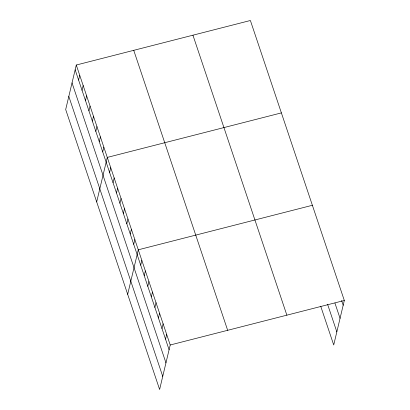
<?xml version="1.0" encoding="UTF-8"?>
<svg xmlns="http://www.w3.org/2000/svg" width="410" height="410" viewBox="0 0 410 410"><rect width="100%" height="100%" fill="white"/><g stroke="black" fill="none" stroke-linecap="round" stroke-linejoin="round"><path stroke-width="0.61" d="M76.286 65.021L65.687 109.526L159.613 389.5L170.217 344.994L76.286 65.021L250.387 20.5L344.313 300.474L333.714 344.979L320.702 306.198M78.597 80.042L79.73 75.286M82.041 90.308L83.174 85.552M85.485 100.573L86.618 95.817M88.929 110.838L90.062 106.082M92.373 121.104L93.506 116.348M95.817 131.369L96.95 126.613M99.261 141.635L100.394 136.878M102.705 151.9L103.838 147.149M96.683 201.915L107.282 157.414L281.383 112.893M109.598 172.431L110.726 167.68M113.042 182.696L114.175 177.945M116.486 192.961L117.619 188.21M119.93 203.232L121.063 198.476M123.374 213.497L124.507 208.741M126.818 223.763L127.951 219.007M130.262 234.028L131.395 229.272M133.706 244.293L134.839 239.537M127.679 294.308L138.283 249.803L312.379 205.282M140.697 265.137L141.829 260.381M144.243 275.715L145.376 270.959M147.795 286.288L148.927 281.537M151.341 296.866L152.474 292.11M154.888 307.444L156.02 302.688M158.439 318.022L159.572 313.266M161.986 328.594L163.118 323.844M165.537 339.172L166.67 334.422M170.217 344.994L344.313 300.474M341.607 300.53L343.18 305.23M334.929 303.067L340.059 318.35M327.569 304.246L336.835 331.864M192.936 35.193L286.862 315.167M133.742 50.328L227.668 330.306M75.153 69.777L169.084 349.75M72.032 82.892L165.958 362.865M68.808 96.406L162.739 376.385"/></g></svg>
